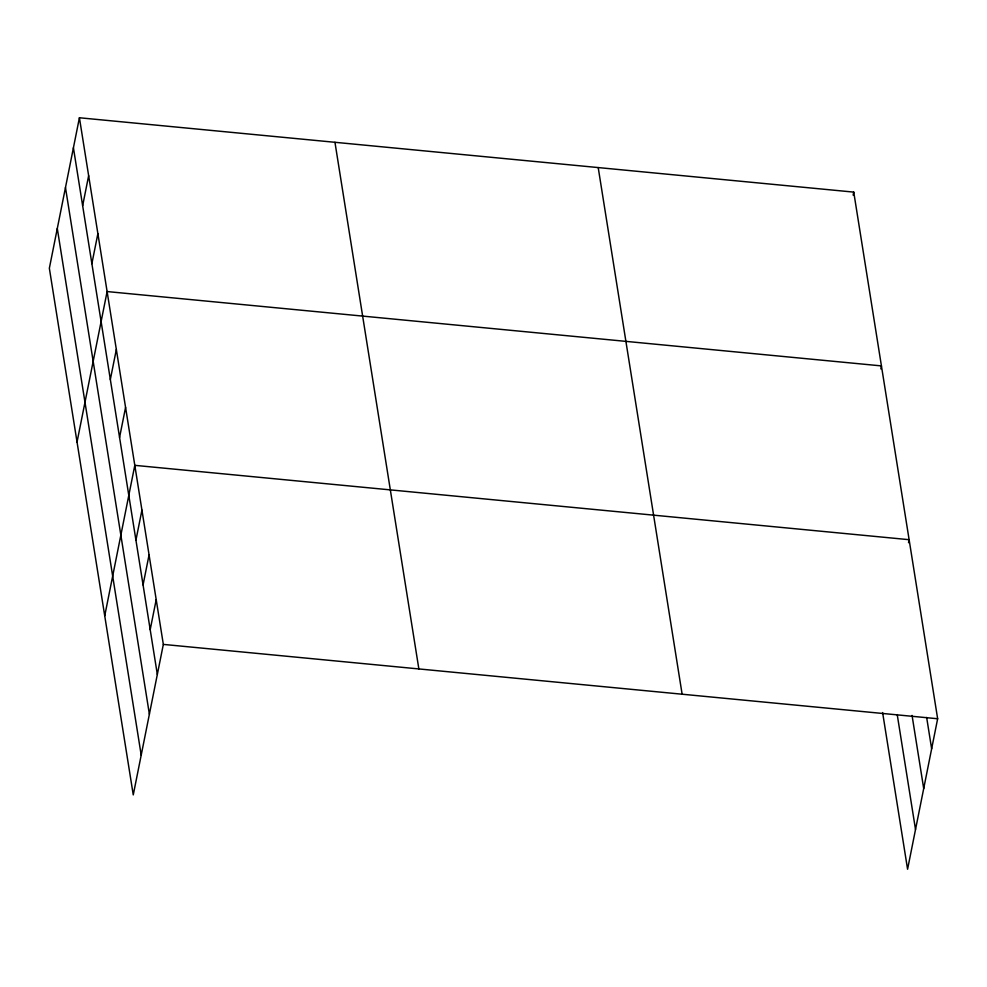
<?xml version="1.0" encoding="UTF-8"?>
<svg xmlns="http://www.w3.org/2000/svg" width="987" height="987" viewBox="0 0 987 987"><rect width="100%" height="100%" fill="white"/><g stroke="black" fill="none" stroke-linecap="round" stroke-linejoin="round"><path stroke-width="1.48" d="M79.416 117.761L49.35 268.254L133.257 794.893L163.336 644.4L79.416 117.761L853.743 192.107L937.65 718.746L907.584 869.239L882.612 712.565M82.649 205.74L88.645 175.698M91.877 263.665L97.886 233.623M77.035 442.04L107.114 291.56L881.428 365.906L880.823 368.904M110.334 379.526L116.343 349.484M119.563 437.463L125.571 407.421M104.733 615.839L134.8 465.346L909.126 539.692L908.521 542.69M135.935 540.148L141.931 510.106M143.066 584.921L149.062 554.879M150.197 629.681L156.205 599.64M853.138 195.118L853.743 192.107M163.336 644.4L937.65 718.746M926.657 717.45L931.642 748.788M912.05 715.427L923.709 788.539M897.22 714.588L915.517 829.487M598.208 167.58L682.128 694.219M334.951 142.301L418.858 668.939M73.42 147.803L157.328 674.442M65.475 187.555L149.382 714.193M57.295 228.503L141.203 755.141"/></g></svg>
